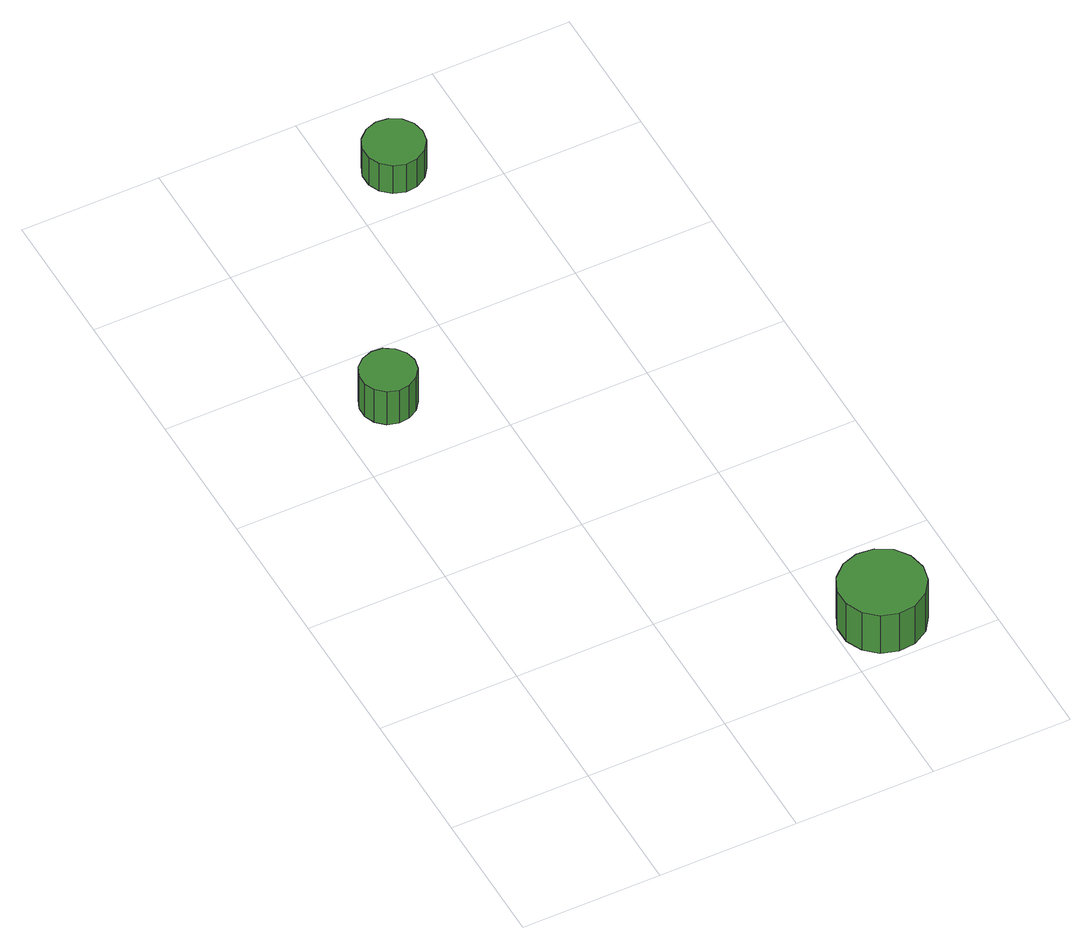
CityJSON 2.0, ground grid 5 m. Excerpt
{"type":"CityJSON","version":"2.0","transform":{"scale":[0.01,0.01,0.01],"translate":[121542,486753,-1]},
"CityObjects":{
"tree1":{"type":"SolitaryVegetationObject","attributes":{"function":"something"},"geometry":[{"type":"MultiSurface","lod":"1","boundaries":[[[0,1,2,3,4,5,6,7,8,9,10,11,12,13,14]],[[15,16,17,18,19,20,21,22,23,24,25,26,27,28,29]],[[0,29,28,1]],[[1,28,27,2]],[[2,27,26,3]],[[3,26,25,4]],[[4,25,24,5]],[[5,24,23,6]],[[6,23,22,7]],[[7,22,21,8]],[[8,21,20,9]],[[9,20,19,10]],[[10,19,18,11]],[[11,18,17,12]],[[12,17,16,13]],[[13,16,15,14]],[[14,15,29,0]]]}]},
"tree2":{"type":"SolitaryVegetationObject","attributes":{"function":"something"},"geometry":[{"type":"MultiSurface","lod":"1","boundaries":[[[30,31,32,33,34,35,36,37,38,39,40,41,42,43,44]],[[45,46,47,48,49,50,51,52,53,54,55,56,57,58,59]],[[30,59,58,31]],[[31,58,57,32]],[[32,57,56,33]],[[33,56,55,34]],[[34,55,54,35]],[[35,54,53,36]],[[36,53,52,37]],[[37,52,51,38]],[[38,51,50,39]],[[39,50,49,40]],[[40,49,48,41]],[[41,48,47,42]],[[42,47,46,43]],[[43,46,45,44]],[[44,45,59,30]]]}]},
"tree3":{"type":"SolitaryVegetationObject","attributes":{"function":"something"},"geometry":[{"type":"MultiSurface","lod":"1","boundaries":[[[60,61,62,63,64,65,66,67,68,69,70,71,72,73,74]],[[75,76,77,78,79,80,81,82,83,84,85,86,87,88,89]],[[60,89,88,61]],[[61,88,87,62]],[[62,87,86,63]],[[63,86,85,64]],[[64,85,84,65]],[[65,84,83,66]],[[66,83,82,67]],[[67,82,81,68]],[[68,81,80,69]],[[69,80,79,70]],[[70,79,78,71]],[[71,78,77,72]],[[72,77,76,73]],[[73,76,75,74]],[[74,75,89,60]]]}]}
},
"vertices":[
[293,1771,223],[284,1810,223],[260,1843,223],[225,1864,223],[185,1868,223],[146,1855,223],[116,1828,223],[100,1791,223],[100,1751,223],[116,1714,223],[146,1686,223],[185,1674,223],[225,1678,223],[260,1698,223],[284,1731,223],[284,1731,68],[260,1698,68],[225,1678,68],[185,1674,68],[146,1686,68],[116,1714,68],[100,1751,68],[100,1791,68],[116,1828,68],[146,1855,68],[185,1868,68],[225,1864,68],[260,1843,68],[284,1810,68],[293,1771,68],
[1315,173,247],[1302,234,247],[1266,285,247],[1211,316,247],[1149,322,247],[1090,303,247],[1044,261,247],[1018,204,247],[1018,142,247],[1044,85,247],[1090,43,247],[1149,24,247],[1211,30,247],[1266,62,247],[1302,112,247],[1302,112,69],[1266,62,69],[1211,30,69],[1149,24,69],[1090,43,69],[1044,85,69],[1018,142,69],[1018,204,69],[1044,261,69],[1090,303,69],[1149,322,69],[1211,316,69],[1266,285,69],[1302,234,69],[1315,173,69],
[798,2680,199],[789,2723,199],[763,2759,199],[725,2781,199],[681,2786,199],[639,2772,199],[606,2742,199],[588,2702,199],[588,2658,199],[606,2617,199],[639,2588,199],[681,2574,199],[725,2579,199],[763,2601,199],[789,2637,199],[789,2637,69],[763,2601,69],[725,2579,69],[681,2574,69],[639,2588,69],[606,2617,69],[588,2658,69],[588,2702,69],[606,2742,69],[639,2772,69],[681,2786,69],[725,2781,69],[763,2759,69],[789,2723,69],[798,2680,69]
]}
